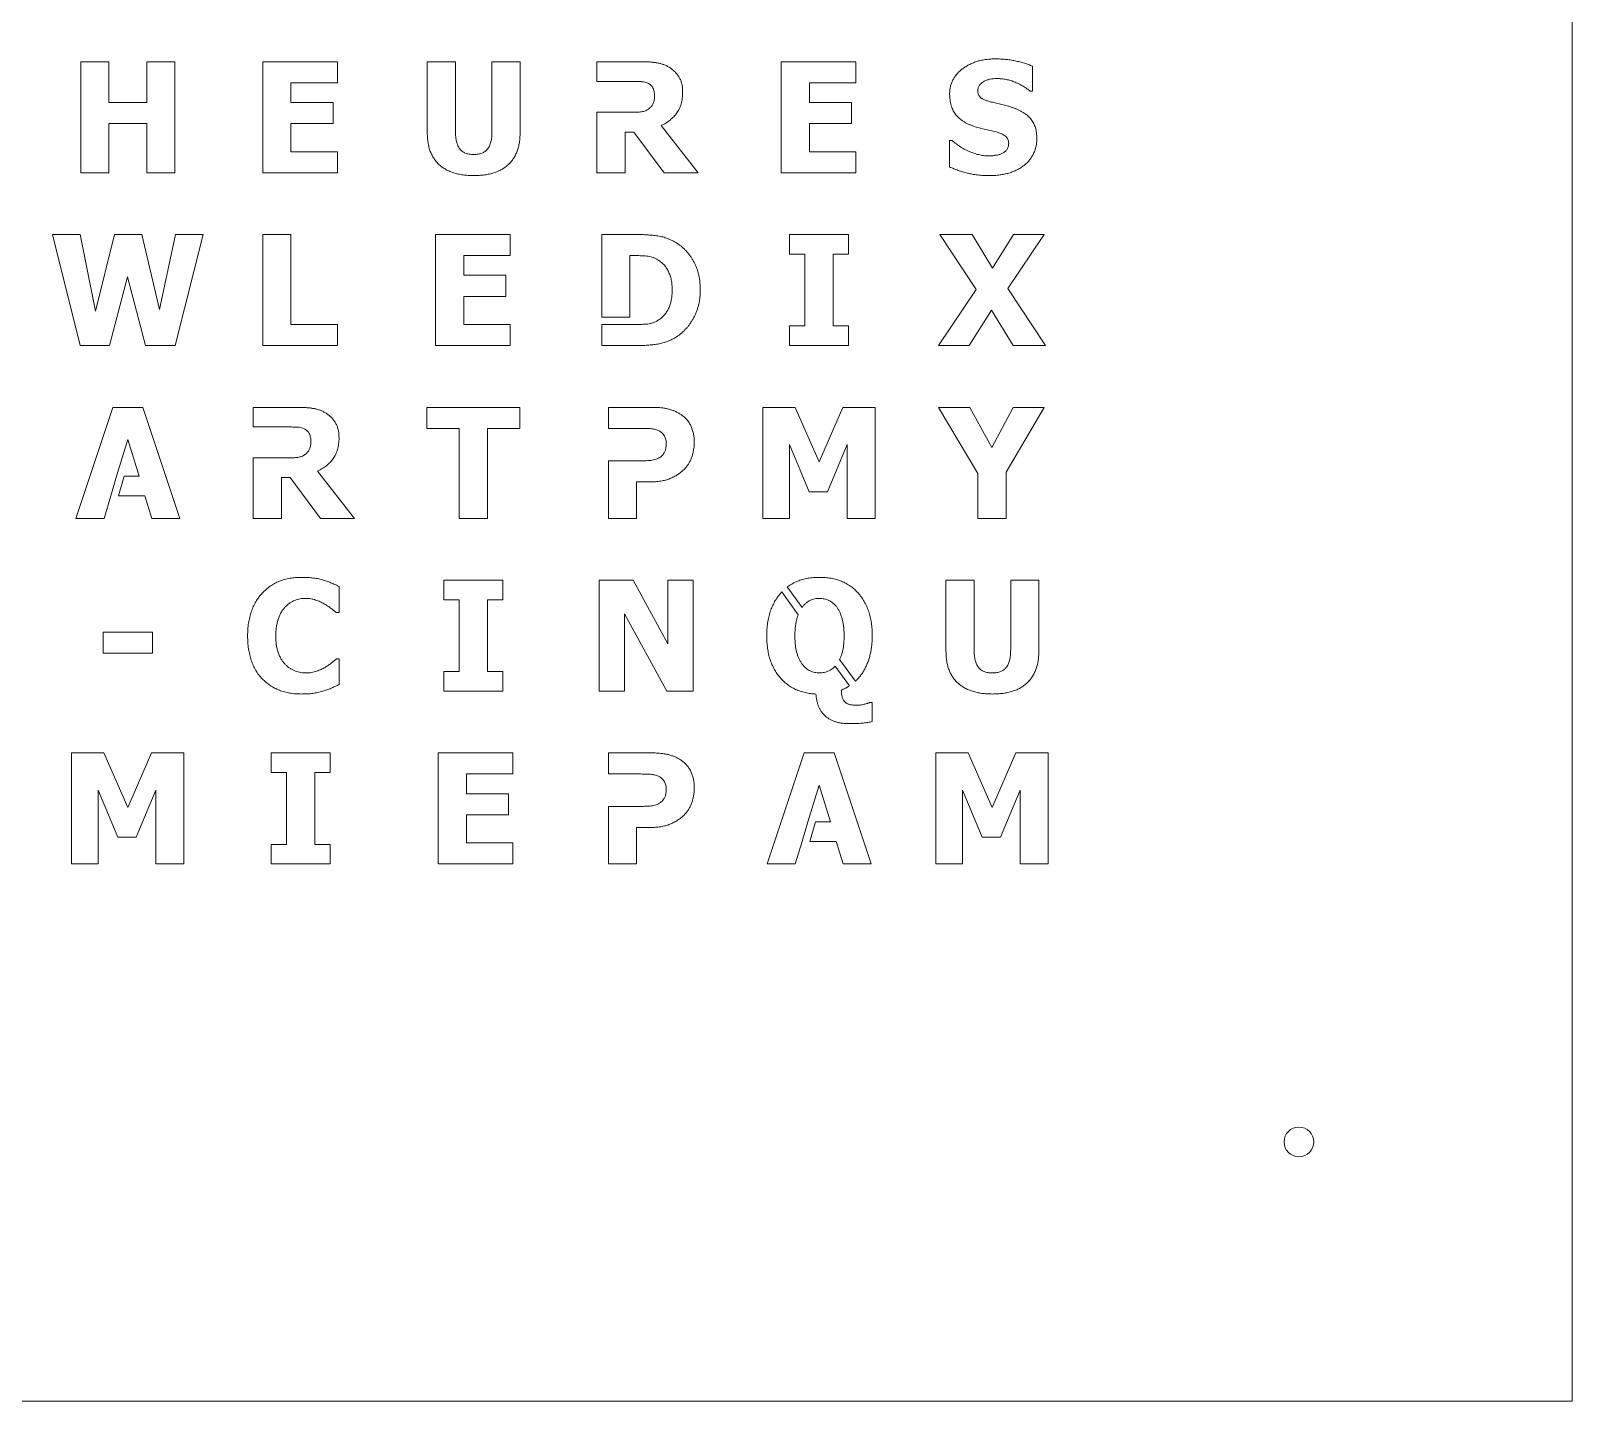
# Model space of a CAD drawing. Header units: millimetres. Extents: x -195 to 195, y -185 to 185.
# Drawn here: x -13.1 to 195, y -185 to 0 of the extents above; entities that cross this region are included whole.
import ezdxf

# ---------------------------------------------------------------- set-up
doc = ezdxf.new("R2010")
doc.units = ezdxf.units.MM

msp = doc.modelspace()

# ---------------------------------------------------------------- linework, layer by layer
at = {"color": 7, "linetype": 'Continuous', "lineweight": 15}
for p, q in [((195, -185), (195, 185)), ((-6.35, -4.17), (-2.55, -4.17)), ((-6.35, -19.16), (-6.35, -4.17)), ((-2.55, -4.17), (-2.55, -9.67)), ((2.57, -4.17), (6.37, -4.17)), ((2.57, -9.67), (2.57, -4.17)), ((6.37, -4.17), (6.37, -19.16)), ((18.23, -4.17), (28.3, -4.17)), ((18.23, -19.16), (18.23, -4.17)), ((28.3, -4.17), (28.3, -7.01)), ((40.43, -4.17), (44.23, -4.17)), ((40.43, -13.79), (40.43, -4.17)), ((44.23, -4.17), (44.23, -13.58)), ((49.17, -4.17), (52.97, -4.17)), ((49.17, -13.58), (49.17, -4.17)), ((52.97, -4.17), (52.97, -13.78)), ((63.33, -4.17), (69.32, -4.17)), ((63.33, -6.82), (63.33, -4.17)), ((88.22, -4.17), (98.29, -4.17)), ((88.22, -19.16), (88.22, -4.17)), ((98.29, -4.17), (98.29, -7.01)), ((122.16, -4.78), (122.16, -8.15)), ((22.03, -7.01), (22.03, -9.67)), ((28.3, -7.01), (22.03, -7.01)), ((68.36, -6.82), (63.33, -6.82)), ((92.02, -7.01), (92.02, -9.67)), ((98.29, -7.01), (92.02, -7.01)), ((122.16, -8.15), (121.82, -8.15)), ((-2.55, -9.67), (2.57, -9.67)), ((22.03, -9.67), (27.73, -9.67)), ((27.73, -9.67), (27.73, -12.52)), ((92.02, -9.67), (97.72, -9.67)), ((97.72, -9.67), (97.72, -12.52)), ((63.33, -11), (68.19, -11)), ((63.33, -19.16), (63.33, -11)), ((-2.55, -12.52), (-2.55, -19.16)), ((2.57, -12.52), (-2.55, -12.52)), ((2.57, -19.16), (2.57, -12.52)), ((22.03, -12.52), (22.03, -16.32)), ((27.73, -12.52), (22.03, -12.52)), ((67.13, -13.66), (67.13, -19.16)), ((68.3, -13.66), (67.13, -13.66)), ((72.42, -19.16), (68.3, -13.66)), ((72.02, -12.79), (77, -19.16)), ((92.02, -12.52), (92.02, -16.32)), ((97.72, -12.52), (92.02, -12.52)), ((22.03, -16.32), (28.3, -16.32)), ((28.3, -16.32), (28.3, -19.16)), ((92.02, -16.32), (98.29, -16.32)), ((98.29, -16.32), (98.29, -19.16)), ((110.95, -14.8), (111.29, -14.8)), ((110.95, -18.38), (110.95, -14.8)), ((-2.55, -19.16), (-6.35, -19.16)), ((6.37, -19.16), (2.57, -19.16)), ((28.3, -19.16), (18.23, -19.16)), ((67.13, -19.16), (63.33, -19.16)), ((77, -19.16), (72.42, -19.16)), ((98.29, -19.16), (88.22, -19.16)), ((-10.16, -27.5), (-6.44, -27.5)), ((-6.41, -42.49), (-10.16, -27.5)), ((-6.44, -27.5), (-4.34, -37.83)), ((-4.34, -37.83), (-1.78, -27.5)), ((-1.78, -27.5), (1.9, -27.5)), ((1.9, -27.5), (4.27, -37.64)), ((4.27, -37.64), (6.44, -27.5)), ((10.16, -27.5), (6.41, -42.49)), ((6.44, -27.5), (10.16, -27.5)), ((18.23, -27.5), (22.03, -27.5)), ((18.23, -42.49), (18.23, -27.5)), ((22.03, -27.5), (22.03, -39.65)), ((41.56, -27.5), (51.63, -27.5)), ((41.56, -42.49), (41.56, -27.5)), ((51.63, -27.5), (51.63, -30.34)), ((64, -27.5), (68.62, -27.5)), ((64, -38.65), (64, -27.5)), ((89.33, -27.5), (97.31, -27.5)), ((89.33, -30.15), (89.33, -27.5)), ((97.31, -27.5), (97.31, -30.15)), ((109.65, -27.5), (113.98, -27.5)), ((114.55, -34.93), (109.65, -27.5)), ((113.98, -27.5), (116.74, -32.02)), ((116.74, -32.02), (119.56, -27.5)), ((123.7, -27.5), (118.8, -34.78)), ((119.56, -27.5), (123.7, -27.5)), ((45.36, -30.34), (45.36, -33)), ((51.63, -30.34), (45.36, -30.34)), ((67.8, -30.34), (67.8, -38.65)), ((67.87, -30.34), (67.8, -30.34)), ((91.42, -30.15), (89.33, -30.15)), ((91.42, -39.84), (91.42, -30.15)), ((95.22, -30.15), (95.22, -39.84)), ((97.31, -30.15), (95.22, -30.15)), ((-0.04, -33.22), (-2.48, -42.49)), ((2.37, -42.49), (-0.04, -33.22)), ((45.36, -33), (51.06, -33)), ((51.06, -33), (51.06, -35.85)), ((109.46, -42.49), (114.55, -34.93)), ((118.8, -34.78), (123.89, -42.49)), ((45.36, -35.85), (45.36, -39.65)), ((51.06, -35.85), (45.36, -35.85)), ((67.8, -38.65), (64, -38.65)), ((116.61, -37.69), (113.6, -42.49)), ((119.55, -42.49), (116.61, -37.69)), ((22.03, -39.65), (28.3, -39.65)), ((28.3, -39.65), (28.3, -42.49)), ((45.36, -39.65), (51.63, -39.65)), ((51.63, -39.65), (51.63, -42.49)), ((64, -39.65), (67.87, -39.65)), ((64, -42.49), (64, -39.65)), ((89.33, -39.84), (91.42, -39.84)), ((89.33, -42.49), (89.33, -39.84)), ((95.22, -39.84), (97.31, -39.84)), ((97.31, -39.84), (97.31, -42.49)), ((-2.48, -42.49), (-6.41, -42.49)), ((6.41, -42.49), (2.37, -42.49)), ((28.3, -42.49), (18.23, -42.49)), ((51.63, -42.49), (41.56, -42.49)), ((68.66, -42.49), (64, -42.49)), ((97.31, -42.49), (89.33, -42.49)), ((113.6, -42.49), (109.46, -42.49)), ((123.89, -42.49), (119.55, -42.49)), ((-7.01, -65.83), (-2.02, -50.83)), ((-2.02, -50.83), (2.04, -50.83)), ((2.04, -50.83), (7.04, -65.83)), ((16.94, -50.83), (22.92, -50.83)), ((16.94, -53.48), (16.94, -50.83)), ((40.39, -50.83), (52.93, -50.83)), ((40.39, -53.67), (40.39, -50.83)), ((52.93, -50.83), (52.93, -53.67)), ((64.89, -50.83), (70.74, -50.83)), ((64.89, -53.67), (64.89, -50.83)), ((85.73, -50.83), (90.11, -50.83)), ((85.73, -65.83), (85.73, -50.83)), ((90.11, -50.83), (93.34, -58.18)), ((93.34, -58.18), (96.55, -50.83)), ((96.55, -50.83), (100.92, -50.83)), ((100.92, -50.83), (100.92, -65.83)), ((109.46, -50.83), (113.66, -50.83)), ((114.78, -59.75), (109.46, -50.83)), ((113.66, -50.83), (116.67, -56.25)), ((116.67, -56.25), (119.52, -50.83)), ((123.7, -50.83), (118.58, -59.56)), ((119.52, -50.83), (123.7, -50.83)), ((21.97, -53.48), (16.94, -53.48)), ((44.76, -53.67), (40.39, -53.67)), ((44.76, -65.83), (44.76, -53.67)), ((48.56, -53.67), (48.56, -65.83)), ((52.93, -53.67), (48.56, -53.67)), ((69.24, -53.67), (64.89, -53.67)), ((0.01, -55.17), (-1.51, -60.13)), ((1.53, -60.13), (0.01, -55.17)), ((89.34, -55.84), (89.34, -65.83)), ((91.99, -62.22), (89.34, -55.84)), ((97.12, -55.84), (94.48, -62.22)), ((97.12, -65.83), (97.12, -55.84)), ((16.94, -57.66), (21.79, -57.66)), ((16.94, -65.83), (16.94, -57.66)), ((64.89, -58.04), (68.96, -58.04)), ((64.89, -65.83), (64.89, -58.04)), ((-1.51, -60.13), (-2.29, -62.79)), ((-1.25, -62.79), (-0.47, -60.13)), ((-0.47, -60.13), (1.53, -60.13)), ((20.74, -60.32), (20.74, -65.83)), ((21.91, -60.32), (20.74, -60.32)), ((26.03, -65.83), (21.91, -60.32)), ((25.63, -59.45), (30.61, -65.83)), ((114.78, -65.83), (114.78, -59.75)), ((118.58, -59.56), (118.58, -65.83)), ((68.69, -60.89), (68.69, -65.83)), ((70.67, -60.89), (68.69, -60.89)), ((94.48, -62.22), (91.99, -62.22)), ((-2.29, -62.79), (-3.21, -65.83)), ((2.31, -62.79), (-1.25, -62.79)), ((3.23, -65.83), (2.31, -62.79)), ((-3.21, -65.83), (-7.01, -65.83)), ((7.04, -65.83), (3.23, -65.83)), ((20.74, -65.83), (16.94, -65.83)), ((30.61, -65.83), (26.03, -65.83)), ((48.56, -65.83), (44.76, -65.83)), ((68.69, -65.83), (64.89, -65.83)), ((89.34, -65.83), (85.73, -65.83)), ((100.92, -65.83), (97.12, -65.83)), ((118.58, -65.83), (114.78, -65.83)), ((42.67, -74.16), (50.65, -74.16)), ((42.67, -76.81), (42.67, -74.16)), ((50.65, -74.16), (50.65, -76.81)), ((63.63, -74.16), (68.21, -74.16)), ((63.63, -89.16), (63.63, -74.16)), ((68.21, -74.16), (72.93, -82.75)), ((72.93, -74.16), (76.35, -74.16)), ((72.93, -82.75), (72.93, -74.16)), ((76.35, -74.16), (76.35, -89.16)), ((110.46, -74.16), (114.26, -74.16)), ((110.46, -83.78), (110.46, -74.16)), ((114.26, -74.16), (114.26, -83.57)), ((119.2, -74.16), (122.99, -74.16)), ((119.2, -83.57), (119.2, -74.16)), ((122.99, -74.16), (122.99, -83.77)), ((28.52, -75), (28.52, -78.52)), ((44.76, -76.81), (42.67, -76.81)), ((44.76, -86.5), (44.76, -76.81)), ((48.56, -76.81), (48.56, -86.5)), ((50.65, -76.81), (48.56, -76.81)), ((88.29, -75.75), (90.51, -78.82)), ((91.03, -77.83), (89.04, -75.08)), ((28.52, -78.52), (28.14, -78.52)), ((67.05, -78.7), (67.05, -89.16)), ((72.76, -89.16), (67.05, -78.7)), ((-3.32, -81.18), (3.32, -81.18)), ((-3.32, -84.03), (-3.32, -81.18)), ((3.32, -81.18), (3.32, -84.03)), ((3.32, -84.03), (-3.32, -84.03)), ((28.18, -84.79), (28.52, -84.79)), ((28.52, -84.79), (28.52, -88.26)), ((98.23, -87.81), (96.1, -84.86)), ((42.67, -86.5), (44.76, -86.5)), ((42.67, -89.16), (42.67, -86.5)), ((48.56, -86.5), (50.65, -86.5)), ((50.65, -86.5), (50.65, -89.16)), ((95.51, -85.75), (97.44, -88.43)), ((50.65, -89.16), (42.67, -89.16)), ((67.05, -89.16), (63.63, -89.16)), ((76.35, -89.16), (72.76, -89.16)), ((100.13, -90.67), (100.5, -90.67)), ((100.5, -90.67), (100.5, -93.24)), ((-7.61, -97.48), (-3.23, -97.48)), ((-7.61, -112.48), (-7.61, -97.48)), ((-3.23, -97.48), (-0.01, -104.84)), ((-0.01, -104.84), (3.2, -97.48)), ((3.2, -97.48), (7.58, -97.48)), ((7.58, -97.48), (7.58, -112.48)), ((19.34, -97.48), (27.32, -97.48)), ((19.34, -100.14), (19.34, -97.48)), ((27.32, -97.48), (27.32, -100.14)), ((41.91, -97.48), (51.98, -97.48)), ((41.91, -112.48), (41.91, -97.48)), ((51.98, -97.48), (51.98, -100.33)), ((64.89, -97.48), (70.74, -97.48)), ((64.89, -100.33), (64.89, -97.48)), ((86.31, -112.48), (91.31, -97.48)), ((91.31, -97.48), (95.36, -97.48)), ((95.36, -97.48), (100.36, -112.48)), ((109.07, -97.48), (113.45, -97.48)), ((109.07, -112.48), (109.07, -97.48)), ((113.45, -97.48), (116.68, -104.84)), ((116.68, -104.84), (119.89, -97.48)), ((119.89, -97.48), (124.26, -97.48)), ((124.26, -97.48), (124.26, -112.48)), ((21.43, -100.14), (19.34, -100.14)), ((21.43, -109.83), (21.43, -100.14)), ((25.23, -100.14), (25.23, -109.83)), ((27.32, -100.14), (25.23, -100.14)), ((45.71, -100.33), (45.71, -102.99)), ((51.98, -100.33), (45.71, -100.33)), ((69.24, -100.33), (64.89, -100.33)), ((93.34, -101.83), (91.82, -106.79)), ((94.85, -106.79), (93.34, -101.83)), ((-4.01, -102.5), (-4.01, -112.48)), ((-1.36, -108.88), (-4.01, -102.5)), ((3.78, -102.5), (1.13, -108.88)), ((3.78, -112.48), (3.78, -102.5)), ((45.71, -102.99), (51.41, -102.99)), ((51.41, -102.99), (51.41, -105.84)), ((112.68, -102.5), (112.68, -112.48)), ((115.33, -108.88), (112.68, -102.5)), ((120.46, -102.5), (117.82, -108.88)), ((120.46, -112.48), (120.46, -102.5)), ((45.71, -105.84), (45.71, -109.64)), ((51.41, -105.84), (45.71, -105.84)), ((64.89, -104.7), (68.96, -104.7)), ((64.89, -112.48), (64.89, -104.7)), ((68.69, -107.55), (68.69, -112.48)), ((70.67, -107.55), (68.69, -107.55)), ((91.82, -106.79), (91.03, -109.45)), ((92.07, -109.45), (92.86, -106.79)), ((92.86, -106.79), (94.85, -106.79)), ((1.13, -108.88), (-1.36, -108.88)), ((19.34, -109.83), (21.43, -109.83)), ((19.34, -112.48), (19.34, -109.83)), ((25.23, -109.83), (27.32, -109.83)), ((27.32, -109.83), (27.32, -112.48)), ((45.71, -109.64), (51.98, -109.64)), ((51.98, -109.64), (51.98, -112.48)), ((91.03, -109.45), (90.11, -112.48)), ((95.64, -109.45), (92.07, -109.45)), ((96.56, -112.48), (95.64, -109.45)), ((117.82, -108.88), (115.33, -108.88)), ((-4.01, -112.48), (-7.61, -112.48)), ((7.58, -112.48), (3.78, -112.48)), ((27.32, -112.48), (19.34, -112.48)), ((51.98, -112.48), (41.91, -112.48)), ((68.69, -112.48), (64.89, -112.48)), ((90.11, -112.48), (86.31, -112.48)), ((100.36, -112.48), (96.56, -112.48)), ((112.68, -112.48), (109.07, -112.48)), ((124.26, -112.48), (120.46, -112.48)), ((-195, -185), (195, -185))]:
    msp.add_line(p, q, dxfattribs=at)
msp.add_circle((158.11, -150), 2, dxfattribs=at)
for points, knots in [([(110.95, -8.56), (110.96, -8.39), (110.97, -8.05), (111.05, -7.55), (111.19, -7.08), (111.39, -6.63), (111.64, -6.21), (111.95, -5.81), (112.31, -5.44), (112.72, -5.1), (113.18, -4.79), (113.67, -4.52), (114.18, -4.29), (114.72, -4.1), (115.29, -3.96), (115.89, -3.86), (116.51, -3.8), (116.93, -3.79), (117.15, -3.79)], [0, 0, 0, 0, 0.059483, 0.116964, 0.173246, 0.22874, 0.284453, 0.341556, 0.400368, 0.462086, 0.525357, 0.58886, 0.65283, 0.718208, 0.78506, 0.854317, 0.925621, 1, 1, 1, 1]), ([(117.15, -3.79), (117.37, -3.79), (117.82, -3.8), (118.48, -3.85), (119.14, -3.93), (119.79, -4.05), (120.43, -4.19), (121.04, -4.36), (121.61, -4.55), (121.98, -4.7), (122.16, -4.78)], [0, 0, 0, 0, 0.129441, 0.259207, 0.388462, 0.518766, 0.64671, 0.769621, 0.887261, 1, 1, 1, 1]), ([(69.32, -4.17), (69.52, -4.17), (69.9, -4.17), (70.46, -4.2), (70.98, -4.25), (71.47, -4.32), (71.92, -4.41), (72.36, -4.56), (72.78, -4.74), (73.04, -4.89), (73.17, -4.97)], [0, 0, 0, 0, 0.149974, 0.289736, 0.420262, 0.541731, 0.657199, 0.771291, 0.885637, 1, 1, 1, 1]), ([(73.17, -4.97), (73.3, -5.06), (73.56, -5.23), (73.89, -5.55), (74.19, -5.89), (74.45, -6.28), (74.66, -6.7), (74.81, -7.18), (74.9, -7.72), (74.91, -8.09), (74.91, -8.29)], [0, 0, 0, 0, 0.119241, 0.235411, 0.351264, 0.467913, 0.587671, 0.714251, 0.851544, 1, 1, 1, 1]), ([(70.19, -7.06), (70.07, -7.02), (69.82, -6.92), (69.48, -6.87), (69.19, -6.85), (68.94, -6.83), (68.66, -6.83), (68.46, -6.82), (68.36, -6.82)], [0, 0, 0, 0, 0.209407, 0.431327, 0.552966, 0.68723, 0.837246, 1, 1, 1, 1]), ([(71.11, -8.72), (71.11, -8.62), (71.11, -8.44), (71.06, -8.18), (71, -7.93), (70.91, -7.71), (70.78, -7.51), (70.62, -7.33), (70.42, -7.18), (70.27, -7.1), (70.19, -7.06)], [0, 0, 0, 0, 0.13997, 0.271141, 0.396119, 0.514801, 0.630431, 0.748169, 0.868887, 1, 1, 1, 1]), ([(74.91, -8.29), (74.91, -8.43), (74.91, -8.7), (74.86, -9.1), (74.81, -9.48), (74.72, -9.84), (74.61, -10.18), (74.48, -10.51), (74.31, -10.81), (74.07, -11.18), (73.71, -11.61), (73.21, -12.06), (72.65, -12.47), (72.24, -12.68), (72.02, -12.79)], [0, 0, 0, 0, 0.074078, 0.144802, 0.21236, 0.277245, 0.340403, 0.400934, 0.460657, 0.519378, 0.63602, 0.753744, 0.874438, 1, 1, 1, 1]), ([(115.61, -6.81), (115.56, -6.85), (115.44, -6.91), (115.28, -7.03), (115.14, -7.17), (115, -7.33), (114.89, -7.51), (114.81, -7.7), (114.76, -7.9), (114.75, -8.04), (114.75, -8.1)], [0, 0, 0, 0, 0.119677, 0.240329, 0.366271, 0.493995, 0.623043, 0.746883, 0.872483, 1, 1, 1, 1]), ([(114.75, -8.1), (114.76, -8.2), (114.77, -8.38), (114.84, -8.63), (114.97, -8.85), (115.12, -9.01), (115.27, -9.12), (115.41, -9.2), (115.57, -9.28), (115.76, -9.36), (115.97, -9.44), (116.2, -9.51), (116.45, -9.58), (116.63, -9.62), (116.72, -9.65)], [0, 0, 0, 0, 0.101189, 0.195066, 0.28682, 0.381041, 0.43216, 0.490481, 0.555865, 0.629675, 0.709531, 0.798237, 0.894933, 1, 1, 1, 1]), ([(117.32, -6.44), (117.17, -6.45), (116.87, -6.45), (116.44, -6.51), (116.02, -6.63), (115.75, -6.75), (115.61, -6.81)], [0, 0, 0, 0, 0.263952, 0.503203, 0.738816, 1, 1, 1, 1]), ([(121.82, -8.15), (121.68, -8.03), (121.39, -7.8), (120.89, -7.48), (120.36, -7.19), (119.79, -6.93), (119.19, -6.71), (118.58, -6.56), (117.95, -6.46), (117.53, -6.45), (117.32, -6.44)], [0, 0, 0, 0, 0.113642, 0.231983, 0.355311, 0.484601, 0.614974, 0.743959, 0.871738, 1, 1, 1, 1]), ([(70.41, -10.48), (70.47, -10.43), (70.58, -10.33), (70.72, -10.16), (70.84, -9.98), (70.95, -9.78), (71.02, -9.56), (71.07, -9.3), (71.11, -9.02), (71.11, -8.82), (71.11, -8.72)], [0, 0, 0, 0, 0.114295, 0.22772, 0.337793, 0.449141, 0.567498, 0.69713, 0.841442, 1, 1, 1, 1]), ([(114.19, -12.88), (114.05, -12.82), (113.78, -12.72), (113.39, -12.54), (113.03, -12.36), (112.71, -12.15), (112.41, -11.94), (112.14, -11.71), (111.91, -11.46), (111.7, -11.21), (111.53, -10.93), (111.37, -10.64), (111.24, -10.34), (111.13, -10.01), (111.06, -9.67), (111, -9.32), (110.96, -8.95), (110.96, -8.69), (110.95, -8.56)], [0, 0, 0, 0, 0.077046, 0.149721, 0.219404, 0.284805, 0.347832, 0.407743, 0.465707, 0.521836, 0.577474, 0.633501, 0.689851, 0.748288, 0.807927, 0.869355, 0.933281, 1, 1, 1, 1]), ([(116.72, -9.65), (116.97, -9.7), (117.45, -9.81), (118.18, -9.98), (118.92, -10.17), (119.41, -10.34), (119.66, -10.43)], [0, 0, 0, 0, 0.249067, 0.488639, 0.733905, 1, 1, 1, 1]), ([(68.19, -11), (68.31, -11), (68.55, -11), (68.89, -10.98), (69.2, -10.95), (69.49, -10.91), (69.75, -10.84), (69.99, -10.75), (70.22, -10.63), (70.35, -10.53), (70.41, -10.48)], [0, 0, 0, 0, 0.158853, 0.305178, 0.440591, 0.562608, 0.677868, 0.786886, 0.893772, 1, 1, 1, 1]), ([(119.66, -10.43), (119.79, -10.48), (120.03, -10.57), (120.38, -10.74), (120.71, -10.91), (121.01, -11.1), (121.29, -11.3), (121.54, -11.51), (121.77, -11.73), (121.97, -11.97), (122.15, -12.22), (122.31, -12.49), (122.43, -12.78), (122.54, -13.09), (122.62, -13.42), (122.68, -13.77), (122.72, -14.14), (122.72, -14.39), (122.73, -14.52)], [0, 0, 0, 0, 0.073409, 0.14343, 0.210313, 0.274337, 0.335985, 0.395552, 0.452981, 0.509043, 0.565002, 0.621373, 0.67844, 0.737632, 0.799203, 0.863043, 0.930047, 1, 1, 1, 1]), ([(46.69, -19.54), (46.45, -19.54), (45.97, -19.53), (45.28, -19.46), (44.64, -19.35), (44.03, -19.19), (43.47, -18.99), (42.96, -18.73), (42.48, -18.43), (42.05, -18.09), (41.67, -17.7), (41.34, -17.26), (41.06, -16.79), (40.83, -16.27), (40.65, -15.71), (40.52, -15.1), (40.45, -14.46), (40.44, -14.01), (40.43, -13.79)], [0, 0, 0, 0, 0.075556, 0.146834, 0.214189, 0.27849, 0.339718, 0.398649, 0.456076, 0.51261, 0.568606, 0.624436, 0.681171, 0.739066, 0.799401, 0.862842, 0.929322, 1, 1, 1, 1]), ([(44.23, -13.58), (44.23, -13.71), (44.24, -13.96), (44.26, -14.31), (44.31, -14.65), (44.37, -14.95), (44.45, -15.23), (44.55, -15.49), (44.67, -15.72), (44.81, -15.93), (44.96, -16.11), (45.14, -16.27), (45.35, -16.4), (45.57, -16.51), (45.82, -16.6), (46.09, -16.65), (46.39, -16.69), (46.59, -16.69), (46.69, -16.7)], [0, 0, 0, 0, 0.083198, 0.161393, 0.234821, 0.302626, 0.366802, 0.426894, 0.483561, 0.537448, 0.589958, 0.641551, 0.694537, 0.748596, 0.805727, 0.86627, 0.931072, 1, 1, 1, 1]), ([(46.69, -16.7), (46.8, -16.69), (47, -16.69), (47.29, -16.65), (47.55, -16.6), (47.8, -16.52), (48.03, -16.41), (48.23, -16.29), (48.41, -16.13), (48.58, -15.96), (48.72, -15.76), (48.84, -15.53), (48.94, -15.27), (49.03, -14.99), (49.09, -14.68), (49.13, -14.34), (49.17, -13.97), (49.17, -13.72), (49.17, -13.58)], [0, 0, 0, 0, 0.06745, 0.130794, 0.190407, 0.246972, 0.30061, 0.352752, 0.404281, 0.45564, 0.508679, 0.565215, 0.625389, 0.689762, 0.759288, 0.833806, 0.913783, 1, 1, 1, 1]), ([(52.97, -13.78), (52.96, -14), (52.95, -14.44), (52.88, -15.08), (52.75, -15.68), (52.58, -16.24), (52.36, -16.75), (52.09, -17.23), (51.76, -17.66), (51.39, -18.06), (50.97, -18.41), (50.49, -18.72), (49.98, -18.98), (49.41, -19.18), (48.8, -19.35), (48.14, -19.46), (47.43, -19.53), (46.95, -19.54), (46.69, -19.54)], [0, 0, 0, 0, 0.069562, 0.135255, 0.197567, 0.257264, 0.315158, 0.371017, 0.426571, 0.482223, 0.538284, 0.595626, 0.654669, 0.716122, 0.781133, 0.849913, 0.922515, 1, 1, 1, 1]), ([(117.44, -13.71), (117.17, -13.64), (116.63, -13.5), (115.81, -13.33), (114.98, -13.13), (114.45, -12.96), (114.19, -12.88)], [0, 0, 0, 0, 0.242695, 0.499402, 0.756262, 1, 1, 1, 1]), ([(122.73, -14.52), (122.72, -14.7), (122.71, -15.06), (122.63, -15.59), (122.49, -16.09), (122.3, -16.57), (122.06, -17.01), (121.76, -17.43), (121.4, -17.82), (121, -18.17), (120.55, -18.5), (120.05, -18.78), (119.52, -19.01), (118.96, -19.21), (118.35, -19.36), (117.71, -19.47), (117.02, -19.53), (116.56, -19.54), (116.32, -19.54)], [0, 0, 0, 0, 0.060348, 0.118373, 0.174822, 0.230067, 0.285184, 0.340939, 0.398055, 0.457291, 0.517906, 0.579447, 0.642691, 0.707874, 0.77602, 0.846986, 0.921541, 1, 1, 1, 1]), ([(118.93, -15.16), (118.92, -15.07), (118.92, -14.89), (118.83, -14.64), (118.68, -14.42), (118.49, -14.23), (118.26, -14.07), (118.01, -13.91), (117.73, -13.8), (117.53, -13.74), (117.44, -13.71)], [0, 0, 0, 0, 0.122123, 0.237846, 0.352547, 0.473989, 0.600843, 0.729318, 0.862547, 1, 1, 1, 1]), ([(111.29, -14.8), (111.48, -14.96), (111.85, -15.28), (112.45, -15.7), (113.08, -16.06), (113.73, -16.35), (114.39, -16.59), (115.05, -16.76), (115.69, -16.87), (116.12, -16.88), (116.33, -16.89)], [0, 0, 0, 0, 0.133001, 0.263353, 0.392791, 0.521613, 0.64819, 0.768998, 0.885968, 1, 1, 1, 1]), ([(116.33, -16.89), (116.39, -16.89), (116.51, -16.88), (116.71, -16.87), (116.93, -16.84), (117.17, -16.81), (117.41, -16.77), (117.63, -16.72), (117.83, -16.65), (117.95, -16.6), (118.01, -16.57)], [0, 0, 0, 0, 0.1003964, 0.2148999, 0.3453818, 0.4902226, 0.6378367, 0.7712669, 0.8916193, 1, 1, 1, 1]), ([(118.01, -16.57), (118.07, -16.54), (118.19, -16.47), (118.37, -16.35), (118.52, -16.2), (118.67, -16.05), (118.78, -15.87), (118.87, -15.66), (118.92, -15.42), (118.92, -15.25), (118.93, -15.16)], [0, 0, 0, 0, 0.1197813, 0.237832, 0.3543282, 0.4731718, 0.5935053, 0.7194361, 0.8534021, 1, 1, 1, 1]), ([(116.32, -19.54), (116.04, -19.54), (115.51, -19.53), (114.74, -19.47), (114.02, -19.37), (113.35, -19.22), (112.71, -19.04), (112.1, -18.84), (111.52, -18.63), (111.14, -18.46), (110.95, -18.38)], [0, 0, 0, 0, 0.148573, 0.287904, 0.419544, 0.543016, 0.66167, 0.776802, 0.889955, 1, 1, 1, 1]), ([(68.62, -27.5), (68.87, -27.5), (69.38, -27.5), (70.13, -27.54), (70.85, -27.6), (71.55, -27.69), (72.23, -27.82), (72.89, -28.03), (73.52, -28.31), (73.92, -28.55), (74.12, -28.67)], [0, 0, 0, 0, 0.134988, 0.265981, 0.392597, 0.515581, 0.635817, 0.756161, 0.876759, 1, 1, 1, 1]), ([(74.12, -28.67), (74.24, -28.75), (74.48, -28.91), (74.82, -29.18), (75.14, -29.47), (75.44, -29.78), (75.72, -30.11), (75.98, -30.46), (76.22, -30.84), (76.45, -31.23), (76.65, -31.64), (76.82, -32.07), (76.97, -32.51), (77.08, -32.98), (77.18, -33.46), (77.24, -33.96), (77.29, -34.48), (77.29, -34.83), (77.29, -35.01)], [0, 0, 0, 0, 0.058473, 0.116679, 0.175123, 0.233221, 0.291512, 0.350503, 0.410194, 0.471036, 0.532513, 0.595248, 0.658487, 0.723415, 0.789591, 0.857492, 0.927847, 1, 1, 1, 1]), ([(71.44, -30.84), (71.32, -30.78), (71.07, -30.65), (70.67, -30.51), (70.27, -30.42), (69.85, -30.38), (69.41, -30.37), (68.93, -30.35), (68.41, -30.35), (68.05, -30.34), (67.87, -30.34)], [0, 0, 0, 0, 0.116459, 0.230621, 0.342985, 0.456314, 0.575661, 0.705519, 0.84749, 1, 1, 1, 1]), ([(73.49, -34.99), (73.49, -34.75), (73.48, -34.29), (73.39, -33.63), (73.23, -33.03), (73.04, -32.56), (72.86, -32.22), (72.71, -31.98), (72.54, -31.75), (72.36, -31.54), (72.15, -31.35), (71.94, -31.16), (71.7, -30.99), (71.53, -30.89), (71.44, -30.84)], [0, 0, 0, 0, 0.145865, 0.281318, 0.409385, 0.530296, 0.589472, 0.647314, 0.704869, 0.763197, 0.820971, 0.879362, 0.93925, 1, 1, 1, 1]), ([(71.62, -39.07), (71.77, -38.97), (72.06, -38.76), (72.44, -38.39), (72.76, -37.95), (73.03, -37.47), (73.24, -36.93), (73.39, -36.33), (73.48, -35.68), (73.49, -35.22), (73.49, -34.99)], [0, 0, 0, 0, 0.113808, 0.226347, 0.340024, 0.457063, 0.579623, 0.710586, 0.84956, 1, 1, 1, 1]), ([(77.29, -35.01), (77.29, -35.18), (77.28, -35.52), (77.24, -36.03), (77.17, -36.52), (77.07, -36.99), (76.94, -37.46), (76.78, -37.91), (76.6, -38.34), (76.39, -38.76), (76.15, -39.16), (75.9, -39.54), (75.64, -39.9), (75.36, -40.23), (75.06, -40.53), (74.75, -40.82), (74.43, -41.07), (74.2, -41.23), (74.09, -41.31)], [0, 0, 0, 0, 0.070114, 0.13882, 0.205979, 0.271864, 0.337042, 0.4015, 0.465761, 0.529889, 0.593239, 0.65457, 0.714748, 0.773335, 0.831158, 0.887894, 0.944134, 1, 1, 1, 1]), ([(67.87, -39.65), (68.07, -39.65), (68.45, -39.65), (69.01, -39.64), (69.51, -39.62), (69.97, -39.61), (70.41, -39.56), (70.83, -39.45), (71.24, -39.29), (71.49, -39.14), (71.62, -39.07)], [0, 0, 0, 0, 0.156056, 0.299828, 0.43055, 0.54829, 0.659757, 0.770881, 0.88337, 1, 1, 1, 1]), ([(74.09, -41.31), (73.89, -41.42), (73.5, -41.66), (72.88, -41.94), (72.23, -42.15), (71.56, -42.29), (70.86, -42.38), (70.15, -42.45), (69.41, -42.48), (68.91, -42.49), (68.66, -42.49)], [0, 0, 0, 0, 0.121682, 0.241595, 0.361759, 0.483355, 0.607654, 0.734543, 0.865769, 1, 1, 1, 1]), ([(22.92, -50.83), (23.12, -50.83), (23.51, -50.83), (24.07, -50.86), (24.59, -50.91), (25.07, -50.98), (25.53, -51.07), (25.97, -51.22), (26.39, -51.4), (26.65, -51.55), (26.78, -51.63)], [0, 0, 0, 0, 0.149974, 0.289736, 0.420262, 0.541731, 0.657199, 0.771291, 0.885637, 1, 1, 1, 1]), ([(26.78, -51.63), (26.91, -51.72), (27.17, -51.89), (27.5, -52.21), (27.8, -52.55), (28.06, -52.94), (28.27, -53.36), (28.41, -53.84), (28.51, -54.38), (28.51, -54.75), (28.52, -54.95)], [0, 0, 0, 0, 0.119241, 0.235411, 0.351264, 0.467913, 0.587671, 0.714251, 0.851544, 1, 1, 1, 1]), ([(70.74, -50.83), (70.95, -50.83), (71.35, -50.83), (71.94, -50.88), (72.48, -50.95), (72.98, -51.05), (73.45, -51.19), (73.89, -51.36), (74.31, -51.56), (74.57, -51.73), (74.7, -51.81)], [0, 0, 0, 0, 0.151825, 0.293278, 0.424806, 0.546969, 0.663212, 0.776761, 0.888508, 1, 1, 1, 1]), ([(74.7, -51.81), (74.83, -51.91), (75.11, -52.1), (75.46, -52.46), (75.77, -52.86), (76.02, -53.31), (76.23, -53.81), (76.37, -54.35), (76.46, -54.93), (76.47, -55.34), (76.48, -55.55)], [0, 0, 0, 0, 0.116212, 0.231799, 0.347882, 0.467234, 0.590704, 0.718833, 0.854917, 1, 1, 1, 1]), ([(23.8, -53.72), (23.68, -53.68), (23.43, -53.58), (23.09, -53.53), (22.8, -53.51), (22.54, -53.49), (22.27, -53.49), (22.07, -53.48), (21.97, -53.48)], [0, 0, 0, 0, 0.209407, 0.431327, 0.552966, 0.68723, 0.837246, 1, 1, 1, 1]), ([(24.72, -55.38), (24.72, -55.28), (24.72, -55.1), (24.67, -54.84), (24.61, -54.59), (24.51, -54.37), (24.39, -54.17), (24.23, -53.99), (24.03, -53.84), (23.88, -53.76), (23.8, -53.72)], [0, 0, 0, 0, 0.13997, 0.271141, 0.396119, 0.514801, 0.630431, 0.748169, 0.868887, 1, 1, 1, 1]), ([(71.63, -53.97), (71.54, -53.93), (71.37, -53.86), (71.1, -53.79), (70.84, -53.74), (70.58, -53.7), (70.3, -53.69), (69.99, -53.68), (69.63, -53.68), (69.37, -53.67), (69.24, -53.67)], [0, 0, 0, 0, 0.118566, 0.231732, 0.339924, 0.444383, 0.555618, 0.686304, 0.834006, 1, 1, 1, 1]), ([(72.68, -55.64), (72.68, -55.54), (72.67, -55.35), (72.61, -55.07), (72.51, -54.81), (72.38, -54.58), (72.21, -54.37), (72.04, -54.2), (71.84, -54.06), (71.7, -54), (71.63, -53.97)], [0, 0, 0, 0, 0.141823, 0.277875, 0.406453, 0.535869, 0.660787, 0.777912, 0.889831, 1, 1, 1, 1]), ([(24.02, -57.14), (24.08, -57.09), (24.19, -56.99), (24.33, -56.82), (24.45, -56.64), (24.55, -56.44), (24.63, -56.22), (24.68, -55.96), (24.72, -55.68), (24.72, -55.48), (24.72, -55.38)], [0, 0, 0, 0, 0.114295, 0.22772, 0.337793, 0.449141, 0.567498, 0.69713, 0.841442, 1, 1, 1, 1]), ([(28.52, -54.95), (28.52, -55.09), (28.51, -55.36), (28.47, -55.76), (28.42, -56.14), (28.33, -56.5), (28.22, -56.84), (28.08, -57.17), (27.92, -57.47), (27.68, -57.84), (27.32, -58.27), (26.82, -58.72), (26.26, -59.13), (25.85, -59.34), (25.63, -59.45)], [0, 0, 0, 0, 0.074078, 0.144802, 0.21236, 0.277245, 0.340403, 0.400934, 0.460657, 0.519378, 0.63602, 0.753744, 0.874438, 1, 1, 1, 1]), ([(72.01, -57.45), (72.07, -57.39), (72.19, -57.28), (72.34, -57.09), (72.46, -56.9), (72.55, -56.7), (72.61, -56.48), (72.65, -56.23), (72.68, -55.95), (72.68, -55.75), (72.68, -55.64)], [0, 0, 0, 0, 0.12792, 0.24717, 0.358289, 0.463817, 0.575015, 0.699813, 0.841295, 1, 1, 1, 1]), ([(76.48, -55.55), (76.47, -55.72), (76.47, -56.06), (76.4, -56.56), (76.3, -57.06), (76.15, -57.53), (75.97, -57.99), (75.75, -58.4), (75.49, -58.78), (75.29, -59), (75.19, -59.11)], [0, 0, 0, 0, 0.132964, 0.263753, 0.39254, 0.521768, 0.64711, 0.768379, 0.885291, 1, 1, 1, 1]), ([(21.79, -57.66), (21.92, -57.66), (22.16, -57.66), (22.5, -57.64), (22.81, -57.61), (23.1, -57.57), (23.36, -57.5), (23.6, -57.41), (23.82, -57.29), (23.95, -57.19), (24.02, -57.14)], [0, 0, 0, 0, 0.158853, 0.305178, 0.440591, 0.562608, 0.677868, 0.786886, 0.893772, 1, 1, 1, 1]), ([(68.96, -58.04), (69.14, -58.04), (69.48, -58.04), (69.97, -58.03), (70.42, -58.02), (70.7, -57.98), (70.83, -57.96)], [0, 0, 0, 0, 0.283645, 0.54829, 0.791063, 1, 1, 1, 1]), ([(70.83, -57.96), (70.93, -57.94), (71.16, -57.89), (71.48, -57.78), (71.78, -57.64), (71.94, -57.51), (72.01, -57.45)], [0, 0, 0, 0, 0.250248, 0.523246, 0.785003, 1, 1, 1, 1]), ([(75.19, -59.11), (75.06, -59.24), (74.79, -59.5), (74.35, -59.84), (73.86, -60.16), (73.51, -60.32), (73.33, -60.4)], [0, 0, 0, 0, 0.242191, 0.489738, 0.741687, 1, 1, 1, 1]), ([(73.33, -60.4), (73.14, -60.47), (72.75, -60.62), (72.23, -60.74), (71.78, -60.82), (71.43, -60.86), (71.06, -60.88), (70.8, -60.89), (70.67, -60.89)], [0, 0, 0, 0, 0.225063, 0.462831, 0.587507, 0.71788, 0.855251, 1, 1, 1, 1]), ([(16.18, -81.67), (16.18, -81.38), (16.19, -80.8), (16.29, -79.97), (16.44, -79.18), (16.66, -78.43), (16.93, -77.73), (17.28, -77.08), (17.68, -76.47), (18.14, -75.91), (18.66, -75.41), (19.22, -74.97), (19.82, -74.6), (20.47, -74.3), (21.16, -74.06), (21.9, -73.9), (22.67, -73.79), (23.21, -73.78), (23.48, -73.78)], [0, 0, 0, 0, 0.072368, 0.141474, 0.207461, 0.271098, 0.332853, 0.393295, 0.453068, 0.512761, 0.572031, 0.630344, 0.688596, 0.747081, 0.806735, 0.868437, 0.932751, 1, 1, 1, 1]), ([(23.48, -73.78), (23.62, -73.78), (23.91, -73.78), (24.32, -73.8), (24.71, -73.83), (25.19, -73.89), (25.77, -73.98), (26.22, -74.1), (26.44, -74.15)], [0, 0, 0, 0, 0.1447, 0.282577, 0.412855, 0.535652, 0.771887, 1, 1, 1, 1]), ([(26.44, -74.15), (26.62, -74.21), (27, -74.33), (27.46, -74.52), (27.83, -74.68), (28.08, -74.79), (28.31, -74.9), (28.45, -74.97), (28.52, -75)], [0, 0, 0, 0, 0.24979, 0.525519, 0.663698, 0.789424, 0.901512, 1, 1, 1, 1]), ([(89.04, -75.08), (89.09, -75.04), (89.33, -74.87), (89.78, -74.59), (90.41, -74.29), (91.09, -74.06), (91.81, -73.9), (92.58, -73.79), (93.11, -73.78), (93.38, -73.78)], [0.6173235, 0.6173235, 0.6173235, 0.6173235, 0.6328298, 0.6900668, 0.7481632, 0.8073179, 0.868775, 0.9326645, 1, 1, 1, 1]), ([(93.38, -73.78), (93.65, -73.78), (94.17, -73.79), (94.94, -73.9), (95.66, -74.06), (96.34, -74.29), (96.98, -74.59), (97.57, -74.95), (98.11, -75.39), (98.61, -75.88), (99.06, -76.44), (99.45, -77.04), (99.77, -77.7), (100.05, -78.4), (100.25, -79.15), (100.4, -79.95), (100.49, -80.8), (100.5, -81.38), (100.5, -81.68)], [0, 0, 0, 0, 0.0670513, 0.1309047, 0.1922722, 0.2513934, 0.3094569, 0.3665315, 0.4240407, 0.4823872, 0.5412426, 0.600751, 0.6611152, 0.7234162, 0.7878367, 0.854987, 0.9255734, 1, 1, 1, 1]), ([(24.05, -76.62), (23.91, -76.63), (23.65, -76.63), (23.27, -76.68), (22.9, -76.76), (22.55, -76.88), (22.21, -77.03), (21.88, -77.24), (21.55, -77.49), (21.36, -77.68), (21.25, -77.78)], [0, 0, 0, 0, 0.128608, 0.252477, 0.37236, 0.490673, 0.609092, 0.731707, 0.861961, 1, 1, 1, 1]), ([(26.51, -77.35), (26.33, -77.25), (25.96, -77.05), (25.46, -76.87), (25.04, -76.74), (24.72, -76.67), (24.38, -76.63), (24.16, -76.63), (24.05, -76.62)], [0, 0, 0, 0, 0.23699, 0.486283, 0.613552, 0.741386, 0.87001, 1, 1, 1, 1]), ([(86.26, -81.68), (86.27, -81.38), (86.28, -80.81), (86.37, -79.96), (86.52, -79.16), (86.73, -78.41), (86.99, -77.71), (87.32, -77.06), (87.7, -76.45), (88.04, -76.02), (88.25, -75.8), (88.29, -75.75)], [0, 0, 0, 0, 0.0739761, 0.1443574, 0.2115457, 0.2760026, 0.3379328, 0.3985515, 0.4578277, 0.5169085, 0.533739, 0.533739, 0.533739, 0.533739]), ([(93.39, -76.62), (93.28, -76.63), (93.06, -76.63), (92.74, -76.68), (92.44, -76.76), (92.15, -76.87), (91.86, -77.02), (91.6, -77.22), (91.33, -77.47), (91.17, -77.66), (91.08, -77.76)], [0, 0, 0, 0, 0.12537, 0.245286, 0.361957, 0.475991, 0.593024, 0.717386, 0.853085, 1, 1, 1, 1]), ([(95.71, -77.78), (95.63, -77.69), (95.47, -77.5), (95.21, -77.25), (94.93, -77.05), (94.64, -76.89), (94.33, -76.77), (94.02, -76.69), (93.71, -76.63), (93.5, -76.63), (93.39, -76.62)], [0, 0, 0, 0, 0.140823, 0.273459, 0.400792, 0.52369, 0.644547, 0.763352, 0.880684, 1, 1, 1, 1]), ([(21.25, -77.78), (21.16, -77.89), (20.97, -78.1), (20.73, -78.47), (20.51, -78.89), (20.32, -79.36), (20.17, -79.87), (20.05, -80.44), (19.99, -81.05), (19.98, -81.46), (19.98, -81.68)], [0, 0, 0, 0, 0.09867, 0.203077, 0.315218, 0.435884, 0.564147, 0.700305, 0.845222, 1, 1, 1, 1]), ([(28.14, -78.52), (28.03, -78.44), (27.81, -78.25), (27.44, -77.96), (27, -77.65), (26.68, -77.45), (26.51, -77.35)], [0, 0, 0, 0, 0.198995, 0.437565, 0.70727, 1, 1, 1, 1]), ([(90.51, -78.82), (90.51, -78.84), (90.44, -79), (90.34, -79.34), (90.21, -79.85), (90.13, -80.42), (90.07, -81.02), (90.06, -81.44), (90.06, -81.66)], [0.294839, 0.294839, 0.294839, 0.294839, 0.3061274, 0.4256637, 0.5538735, 0.6923358, 0.8406322, 1, 1, 1, 1]), ([(96.71, -81.65), (96.7, -81.43), (96.7, -81.01), (96.65, -80.41), (96.56, -79.86), (96.44, -79.36), (96.29, -78.9), (96.13, -78.49), (95.94, -78.11), (95.78, -77.89), (95.71, -77.78)], [0, 0, 0, 0, 0.160897, 0.309097, 0.44672, 0.572974, 0.69065, 0.800482, 0.903484, 1, 1, 1, 1]), ([(23.47, -89.53), (23.2, -89.53), (22.67, -89.52), (21.89, -89.42), (21.16, -89.26), (20.47, -89.03), (19.82, -88.74), (19.21, -88.39), (18.65, -87.97), (18.14, -87.48), (17.67, -86.94), (17.27, -86.34), (16.93, -85.69), (16.66, -84.98), (16.44, -84.23), (16.29, -83.42), (16.19, -82.56), (16.18, -81.97), (16.18, -81.67)], [0, 0, 0, 0, 0.067176, 0.131359, 0.192885, 0.252241, 0.310258, 0.367816, 0.425176, 0.483192, 0.541886, 0.600647, 0.660806, 0.722721, 0.786993, 0.8543, 0.925271, 1, 1, 1, 1]), ([(19.98, -81.68), (19.98, -81.91), (19.99, -82.34), (20.06, -82.97), (20.17, -83.54), (20.33, -84.05), (20.54, -84.51), (20.77, -84.92), (21.03, -85.29), (21.23, -85.5), (21.33, -85.61)], [0, 0, 0, 0, 0.159472, 0.305805, 0.441476, 0.567152, 0.684313, 0.794635, 0.899488, 1, 1, 1, 1]), ([(92.91, -89.53), (92.66, -89.52), (92.17, -89.48), (91.46, -89.35), (90.79, -89.17), (90.16, -88.92), (89.57, -88.61), (89.02, -88.23), (88.51, -87.8), (88.04, -87.31), (87.63, -86.76), (87.26, -86.17), (86.95, -85.53), (86.7, -84.85), (86.5, -84.12), (86.37, -83.35), (86.28, -82.53), (86.27, -81.97), (86.26, -81.68)], [0, 0, 0, 0, 0.06509, 0.127323, 0.187199, 0.245876, 0.303425, 0.360663, 0.418354, 0.477324, 0.536973, 0.596952, 0.658064, 0.721159, 0.786201, 0.854188, 0.925342, 1, 1, 1, 1]), ([(90.06, -81.66), (90.07, -81.88), (90.07, -82.31), (90.12, -82.92), (90.2, -83.47), (90.32, -83.96), (90.46, -84.41), (90.64, -84.82), (90.83, -85.19), (90.99, -85.41), (91.06, -85.52)], [0, 0, 0, 0, 0.164771, 0.315358, 0.452331, 0.576448, 0.691272, 0.799507, 0.90234, 1, 1, 1, 1]), ([(96.1, -84.86), (96.11, -84.83), (96.19, -84.68), (96.31, -84.38), (96.46, -83.94), (96.57, -83.46), (96.65, -82.92), (96.7, -82.31), (96.71, -81.88), (96.71, -81.65)], [0.1842138, 0.1842138, 0.1842138, 0.1842138, 0.2061304, 0.3130118, 0.4244218, 0.545125, 0.680897, 0.831879, 1, 1, 1, 1]), ([(100.5, -81.68), (100.5, -81.9), (100.49, -82.33), (100.44, -82.97), (100.36, -83.58), (100.24, -84.16), (100.09, -84.73), (99.9, -85.27), (99.68, -85.79), (99.43, -86.28), (99.15, -86.74), (98.83, -87.17), (98.53, -87.53), (98.32, -87.73), (98.23, -87.81)], [0, 0, 0, 0, 0.0733254, 0.1442053, 0.2125194, 0.2792146, 0.3441684, 0.4077584, 0.4701884, 0.5317648, 0.5922435, 0.651281, 0.7090841, 0.7488271, 0.7488271, 0.7488271, 0.7488271]), ([(26.63, -85.93), (26.79, -85.84), (27.09, -85.65), (27.5, -85.34), (27.86, -85.06), (28.08, -84.87), (28.18, -84.79)], [0, 0, 0, 0, 0.289435, 0.554351, 0.79264, 1, 1, 1, 1]), ([(116.72, -89.53), (116.48, -89.53), (116, -89.52), (115.31, -89.45), (114.66, -89.34), (114.06, -89.18), (113.5, -88.98), (112.98, -88.72), (112.51, -88.42), (112.08, -88.08), (111.7, -87.69), (111.36, -87.25), (111.09, -86.78), (110.86, -86.26), (110.68, -85.7), (110.55, -85.09), (110.48, -84.45), (110.47, -84), (110.46, -83.78)], [0, 0, 0, 0, 0.075556, 0.146834, 0.214189, 0.27849, 0.339718, 0.398649, 0.456076, 0.51261, 0.568606, 0.624436, 0.681171, 0.739066, 0.799401, 0.862842, 0.929322, 1, 1, 1, 1]), ([(114.26, -83.57), (114.26, -83.7), (114.26, -83.95), (114.29, -84.3), (114.33, -84.64), (114.4, -84.94), (114.48, -85.22), (114.58, -85.48), (114.69, -85.71), (114.83, -85.92), (114.99, -86.1), (115.17, -86.26), (115.37, -86.39), (115.6, -86.5), (115.85, -86.59), (116.12, -86.64), (116.41, -86.68), (116.62, -86.68), (116.72, -86.69)], [0, 0, 0, 0, 0.083198, 0.161393, 0.234821, 0.302626, 0.366802, 0.426894, 0.483561, 0.537448, 0.589958, 0.641551, 0.694537, 0.748596, 0.805727, 0.86627, 0.931072, 1, 1, 1, 1]), ([(116.72, -86.69), (116.82, -86.68), (117.02, -86.68), (117.31, -86.64), (117.58, -86.59), (117.83, -86.51), (118.05, -86.4), (118.26, -86.28), (118.44, -86.12), (118.6, -85.95), (118.74, -85.75), (118.86, -85.52), (118.97, -85.26), (119.05, -84.98), (119.12, -84.67), (119.16, -84.33), (119.19, -83.96), (119.19, -83.71), (119.2, -83.57)], [0, 0, 0, 0, 0.06745, 0.130794, 0.190407, 0.246972, 0.30061, 0.352752, 0.404281, 0.45564, 0.508679, 0.565215, 0.625389, 0.689762, 0.759288, 0.833806, 0.913783, 1, 1, 1, 1]), ([(122.99, -83.77), (122.99, -83.99), (122.98, -84.43), (122.91, -85.07), (122.78, -85.67), (122.61, -86.23), (122.38, -86.74), (122.11, -87.22), (121.79, -87.65), (121.42, -88.05), (120.99, -88.4), (120.52, -88.71), (120.01, -88.97), (119.44, -89.17), (118.83, -89.34), (118.17, -89.45), (117.46, -89.52), (116.97, -89.53), (116.72, -89.53)], [0, 0, 0, 0, 0.069562, 0.135255, 0.197567, 0.257264, 0.315158, 0.371017, 0.426571, 0.482223, 0.538284, 0.595626, 0.654669, 0.716122, 0.781133, 0.849913, 0.922515, 1, 1, 1, 1]), ([(21.33, -85.61), (21.42, -85.7), (21.62, -85.88), (21.94, -86.1), (22.27, -86.29), (22.63, -86.44), (22.99, -86.55), (23.35, -86.63), (23.71, -86.68), (23.95, -86.68), (24.07, -86.69)], [0, 0, 0, 0, 0.132815, 0.262468, 0.388628, 0.515352, 0.639576, 0.76225, 0.881105, 1, 1, 1, 1]), ([(24.07, -86.69), (24.19, -86.68), (24.43, -86.68), (24.79, -86.63), (25.15, -86.56), (25.48, -86.46), (25.8, -86.34), (26.1, -86.21), (26.38, -86.08), (26.55, -85.98), (26.63, -85.93)], [0, 0, 0, 0, 0.136329, 0.270269, 0.40255, 0.534602, 0.663562, 0.782711, 0.895218, 1, 1, 1, 1]), ([(91.06, -85.52), (91.14, -85.62), (91.3, -85.81), (91.56, -86.06), (91.84, -86.26), (92.14, -86.42), (92.44, -86.54), (92.75, -86.62), (93.07, -86.68), (93.28, -86.68), (93.39, -86.69)], [0, 0, 0, 0, 0.1408, 0.274178, 0.401374, 0.524489, 0.64563, 0.763712, 0.881411, 1, 1, 1, 1]), ([(93.39, -86.69), (93.5, -86.68), (93.71, -86.68), (94.04, -86.62), (94.35, -86.53), (94.66, -86.4), (94.96, -86.24), (95.24, -86.03), (95.41, -85.86), (95.5, -85.76), (95.51, -85.75)], [0, 0, 0, 0, 0.1193324, 0.2390197, 0.3597459, 0.4823529, 0.60764, 0.734227, 0.8640944, 0.8793438, 0.8793438, 0.8793438, 0.8793438]), ([(26.46, -89.11), (26.24, -89.17), (25.8, -89.29), (25.25, -89.41), (24.8, -89.48), (24.41, -89.51), (23.96, -89.53), (23.64, -89.53), (23.47, -89.53)], [0, 0, 0, 0, 0.231011, 0.444814, 0.556396, 0.685011, 0.833779, 1, 1, 1, 1]), ([(28.52, -88.26), (28.37, -88.33), (28.06, -88.48), (27.56, -88.7), (27.03, -88.93), (26.65, -89.05), (26.46, -89.11)], [0, 0, 0, 0, 0.218212, 0.468071, 0.733306, 1, 1, 1, 1]), ([(97.44, -88.43), (97.39, -88.46), (97.18, -88.59), (96.82, -88.79), (96.49, -88.93), (96.33, -89)], [0.8603104, 0.8603104, 0.8603104, 0.8603104, 0.8819261, 0.9402932, 1, 1, 1, 1]), ([(96.33, -89), (96.33, -89.1), (96.34, -89.28), (96.36, -89.53), (96.4, -89.77), (96.46, -89.98), (96.52, -90.17), (96.6, -90.34), (96.7, -90.49), (96.81, -90.61), (96.94, -90.72), (97.09, -90.81), (97.27, -90.89), (97.46, -90.95), (97.68, -91), (97.92, -91.03), (98.18, -91.05), (98.36, -91.05), (98.45, -91.05)], [0, 0, 0, 0, 0.08079, 0.155894, 0.224643, 0.287755, 0.345867, 0.400399, 0.450653, 0.498075, 0.545684, 0.595754, 0.650333, 0.709806, 0.77314, 0.842603, 0.918407, 1, 1, 1, 1]), ([(94.05, -92.38), (93.96, -92.29), (93.78, -92.11), (93.56, -91.8), (93.37, -91.47), (93.22, -91.12), (93.09, -90.74), (93, -90.35), (92.94, -89.95), (92.92, -89.67), (92.91, -89.53)], [0, 0, 0, 0, 0.120955, 0.240517, 0.361516, 0.485022, 0.610152, 0.73728, 0.867382, 1, 1, 1, 1]), ([(98.45, -91.05), (98.61, -91.05), (98.93, -91.03), (99.33, -90.95), (99.63, -90.86), (99.83, -90.8), (100, -90.74), (100.09, -90.69), (100.13, -90.67)], [0, 0, 0, 0, 0.268999, 0.556599, 0.696762, 0.818917, 0.918945, 1, 1, 1, 1]), ([(97.42, -93.52), (97.23, -93.52), (96.86, -93.51), (96.34, -93.46), (95.86, -93.37), (95.42, -93.23), (95.02, -93.07), (94.66, -92.87), (94.33, -92.65), (94.14, -92.47), (94.05, -92.38)], [0, 0, 0, 0, 0.155227, 0.299024, 0.432208, 0.556074, 0.672984, 0.784944, 0.89355, 1, 1, 1, 1]), ([(100.5, -93.24), (100.31, -93.29), (99.91, -93.38), (99.39, -93.45), (98.93, -93.49), (98.5, -93.51), (97.99, -93.52), (97.62, -93.52), (97.42, -93.52)], [0, 0, 0, 0, 0.19686, 0.392518, 0.50361, 0.64117, 0.80726, 1, 1, 1, 1]), ([(70.74, -97.48), (70.95, -97.49), (71.35, -97.49), (71.94, -97.54), (72.48, -97.61), (72.98, -97.71), (73.45, -97.85), (73.89, -98.02), (74.31, -98.22), (74.57, -98.39), (74.7, -98.47)], [0, 0, 0, 0, 0.151825, 0.293278, 0.424806, 0.546969, 0.663212, 0.776761, 0.888508, 1, 1, 1, 1]), ([(74.7, -98.47), (74.83, -98.57), (75.11, -98.76), (75.46, -99.12), (75.77, -99.52), (76.02, -99.97), (76.23, -100.47), (76.37, -101.01), (76.46, -101.59), (76.47, -102), (76.48, -102.21)], [0, 0, 0, 0, 0.116212, 0.231799, 0.347882, 0.467234, 0.590704, 0.718833, 0.854917, 1, 1, 1, 1]), ([(71.63, -100.63), (71.54, -100.59), (71.37, -100.52), (71.1, -100.45), (70.84, -100.4), (70.58, -100.36), (70.3, -100.35), (69.99, -100.34), (69.63, -100.34), (69.37, -100.33), (69.24, -100.33)], [0, 0, 0, 0, 0.118566, 0.231732, 0.339924, 0.444383, 0.555618, 0.686304, 0.834006, 1, 1, 1, 1]), ([(72.68, -102.3), (72.68, -102.2), (72.67, -102.01), (72.61, -101.73), (72.51, -101.47), (72.38, -101.24), (72.21, -101.03), (72.04, -100.86), (71.84, -100.72), (71.7, -100.66), (71.63, -100.63)], [0, 0, 0, 0, 0.1418225, 0.2778751, 0.4064528, 0.5358694, 0.6607866, 0.7779121, 0.8898314, 1, 1, 1, 1]), ([(72.01, -104.11), (72.07, -104.05), (72.19, -103.94), (72.34, -103.75), (72.46, -103.56), (72.55, -103.36), (72.61, -103.14), (72.65, -102.89), (72.68, -102.61), (72.68, -102.41), (72.68, -102.3)], [0, 0, 0, 0, 0.12792, 0.24717, 0.358289, 0.463817, 0.575015, 0.699813, 0.841295, 1, 1, 1, 1]), ([(76.48, -102.21), (76.47, -102.38), (76.47, -102.72), (76.4, -103.22), (76.3, -103.72), (76.15, -104.19), (75.97, -104.65), (75.75, -105.06), (75.49, -105.44), (75.29, -105.66), (75.19, -105.77)], [0, 0, 0, 0, 0.132964, 0.263753, 0.39254, 0.521768, 0.64711, 0.768379, 0.885291, 1, 1, 1, 1]), ([(68.96, -104.7), (69.14, -104.7), (69.48, -104.7), (69.97, -104.69), (70.42, -104.68), (70.7, -104.64), (70.83, -104.62)], [0, 0, 0, 0, 0.283645, 0.54829, 0.791063, 1, 1, 1, 1]), ([(70.83, -104.62), (70.93, -104.6), (71.16, -104.55), (71.48, -104.44), (71.78, -104.3), (71.94, -104.17), (72.01, -104.11)], [0, 0, 0, 0, 0.250248, 0.523246, 0.785003, 1, 1, 1, 1]), ([(75.19, -105.77), (75.06, -105.9), (74.79, -106.16), (74.35, -106.5), (73.86, -106.82), (73.51, -106.98), (73.33, -107.06)], [0, 0, 0, 0, 0.242191, 0.489738, 0.741687, 1, 1, 1, 1]), ([(73.33, -107.06), (73.14, -107.13), (72.75, -107.28), (72.23, -107.4), (71.78, -107.48), (71.43, -107.52), (71.06, -107.54), (70.8, -107.55), (70.67, -107.55)], [0, 0, 0, 0, 0.225063, 0.462831, 0.587507, 0.71788, 0.855251, 1, 1, 1, 1])]:
    msp.add_open_spline(points, degree=3, knots=knots, dxfattribs=at)
msp.add_open_spline([(91.08, -77.76), (91.07, -77.79), (91.05, -77.81), (91.03, -77.83)], degree=3, dxfattribs=at)

doc.saveas('drawing.dxf')
